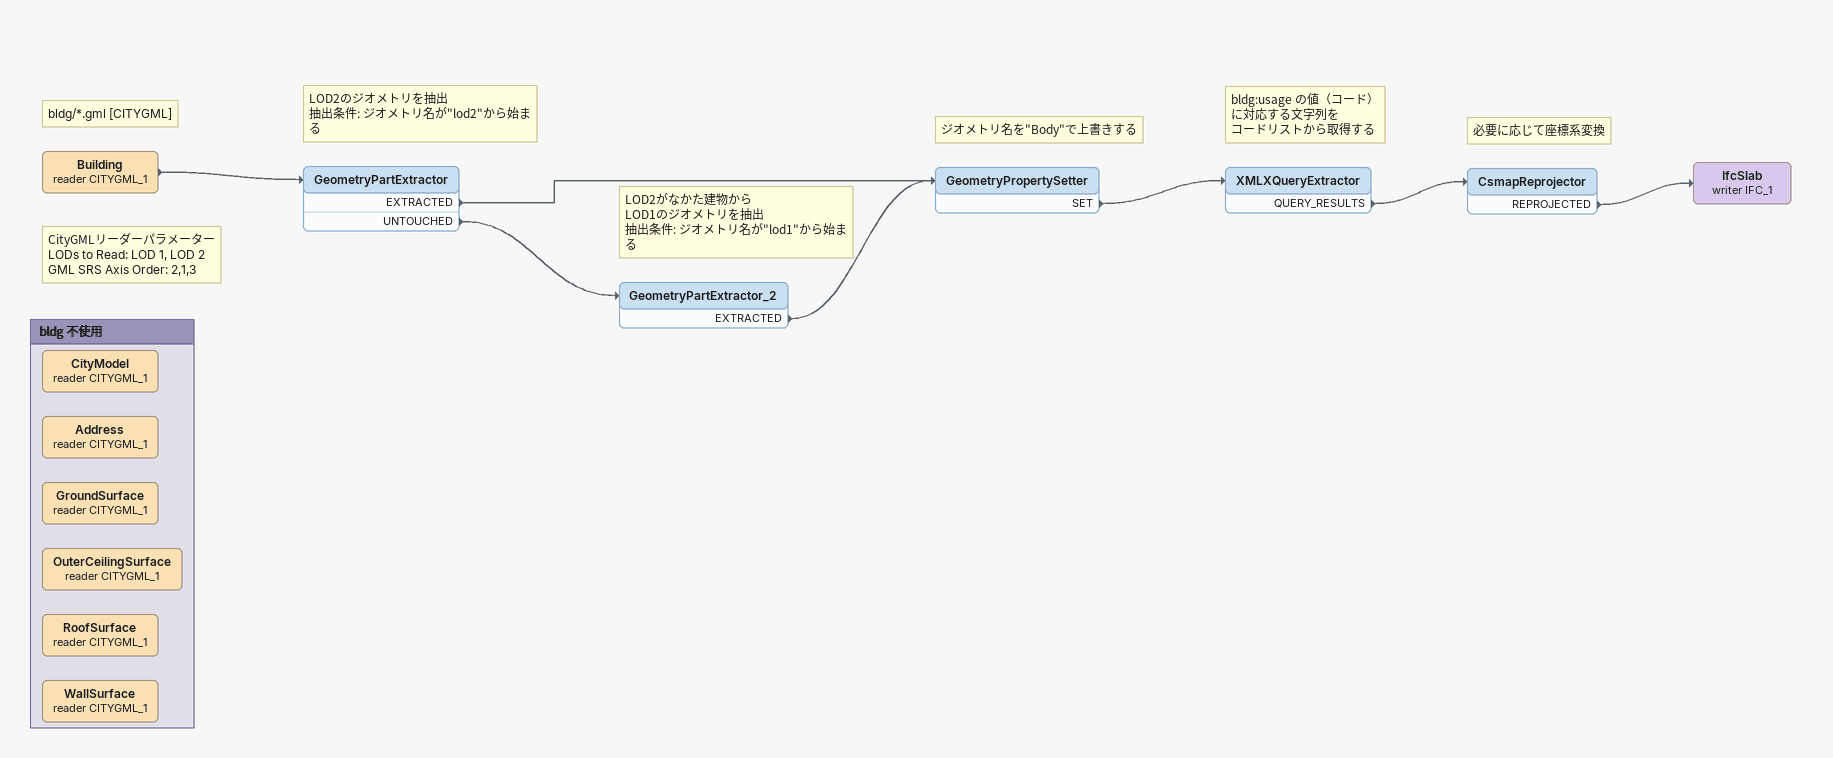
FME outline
Note: bldg/*.gml [CITYGML]
Note: CityGMLリーダーパラメーター / LODs to Read: LOD 1, LOD 2 / GML SRS Axis Order: 2,1,3
Building (reader CITYGML_1)
    -> GeometryPartExtractor
Note: LOD2のジオメトリを抽出 / 抽出条件: ジオメトリ名が"lod2"から始まる
GeometryPartExtractor
    EXTRACTED -> GeometryPropertySetter
    UNTOUCHED -> GeometryPartExtractor_2
Note: LOD2がなかた建物から / LOD1のジオメトリを抽出 / 抽出条件: ジオメトリ名が"lod1"から始まる
GeometryPartExtractor_2
    EXTRACTED -> GeometryPropertySetter
Note: ジオメトリ名を"Body"で上書きする
GeometryPropertySetter
    SET -> XMLXQueryExtractor
Note: bldg:usage の値（コード） / に対応する文字列を / コードリストから取得する
XMLXQueryExtractor
    QUERY_RESULTS -> CsmapReprojector
Note: 必要に応じて座標系変換
CsmapReprojector
    REPROJECTED -> IfcSlab (writer IFC_1)
IfcSlab (writer IFC_1)

Bookmark: bldg 不使用
OuterCeilingSurface (reader CITYGML_1)
CityModel (reader CITYGML_1)
Address (reader CITYGML_1)
GroundSurface (reader CITYGML_1)
RoofSurface (reader CITYGML_1)
WallSurface (reader CITYGML_1)
